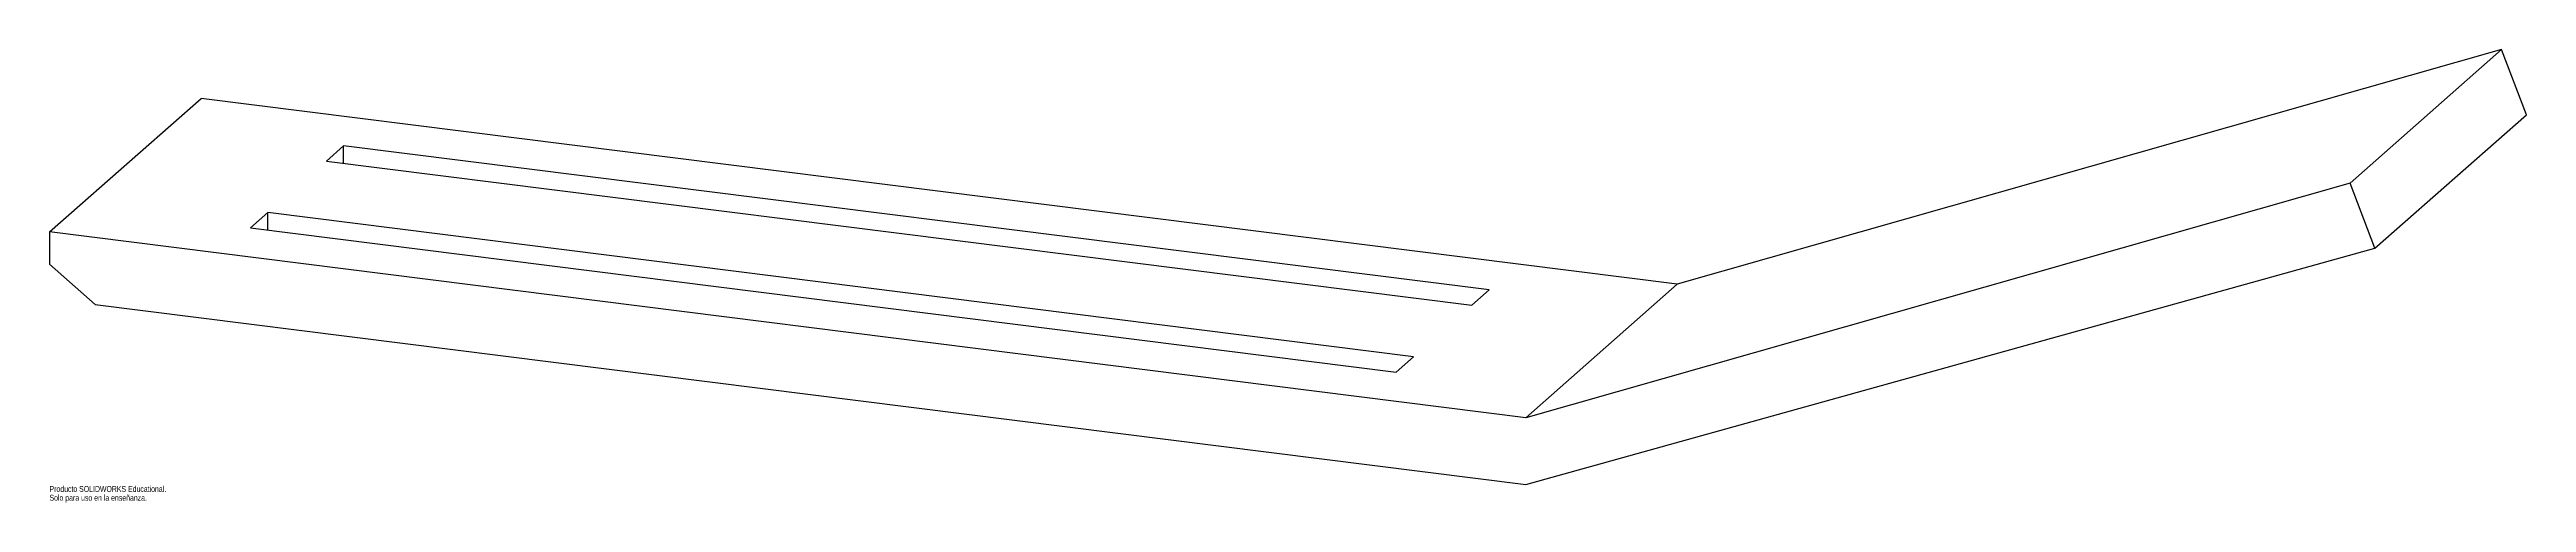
# Paper-space layout '_Dimétrica' of a CAD drawing. Header units: millimetres. Extents: x -133 to 69, y -12 to 25.
import ezdxf

# ---------------------------------------------------------------- set-up
doc = ezdxf.new("R2010")
doc.units = ezdxf.units.MM
doc.styles.add('SLDTEXTSTYLE0', font='TXT', dxfattribs={"width": 0.7})

psp = doc.layouts.new('_Dimétrica')

# ---------------------------------------------------------------- linework, layer by layer
at = {"color": 7, "linetype": 'Continuous', "lineweight": 25}
for p, q in [((67.32, 24.65), (0, 5.47)), ((54.95, 13.74), (67.32, 24.65)), ((69.35, 19.32), (67.32, 24.65)), ((-132.92, 9.74), (-120.54, 20.66)), ((0, 5.47), (-120.54, 20.66)), ((56.97, 8.41), (69.35, 19.32)), ((-108.9, 16.78), (-110.31, 15.54)), ((-15.36, 5), (-108.9, 16.78)), ((-108.9, 15.36), (-108.9, 16.78)), ((-110.31, 15.54), (-16.77, 3.75)), ((54.95, 13.74), (-12.37, -5.44)), ((56.97, 8.41), (54.95, 13.74)), ((-115.09, 11.33), (-116.5, 10.08)), ((-21.54, -0.46), (-115.09, 11.33)), ((-115.09, 9.9), (-115.09, 11.33)), ((-12.37, -5.44), (-132.92, 9.74)), ((-132.92, 9.74), (-132.92, 7.1)), ((-116.5, 10.08), (-22.96, -1.71)), ((-12.37, -10.91), (56.97, 8.41)), ((-129.18, 3.8), (-132.92, 7.1)), ((-16.77, 3.75), (-15.36, 5)), ((-12.37, -5.44), (0, 5.47)), ((-129.18, 3.8), (-12.37, -10.91)), ((-22.96, -1.71), (-21.54, -0.46))]:
    psp.add_line(p, q, dxfattribs=at)

# ---------------------------------------------------------------- texts
at = {"color": 7, "linetype": 'Continuous', "char_height": 0.4834, "attachment_point": 1, "style": 'SLDTEXTSTYLE0'}
for s, insert in [('Solo para uso en la enseñanza.', (-132.92, -11.74)), ('Producto SOLIDWORKS Educational.', (-132.92, -11.02))]:
    psp.add_mtext(s, dxfattribs=dict(at, insert=insert))

doc.saveas('drawing.dxf')
